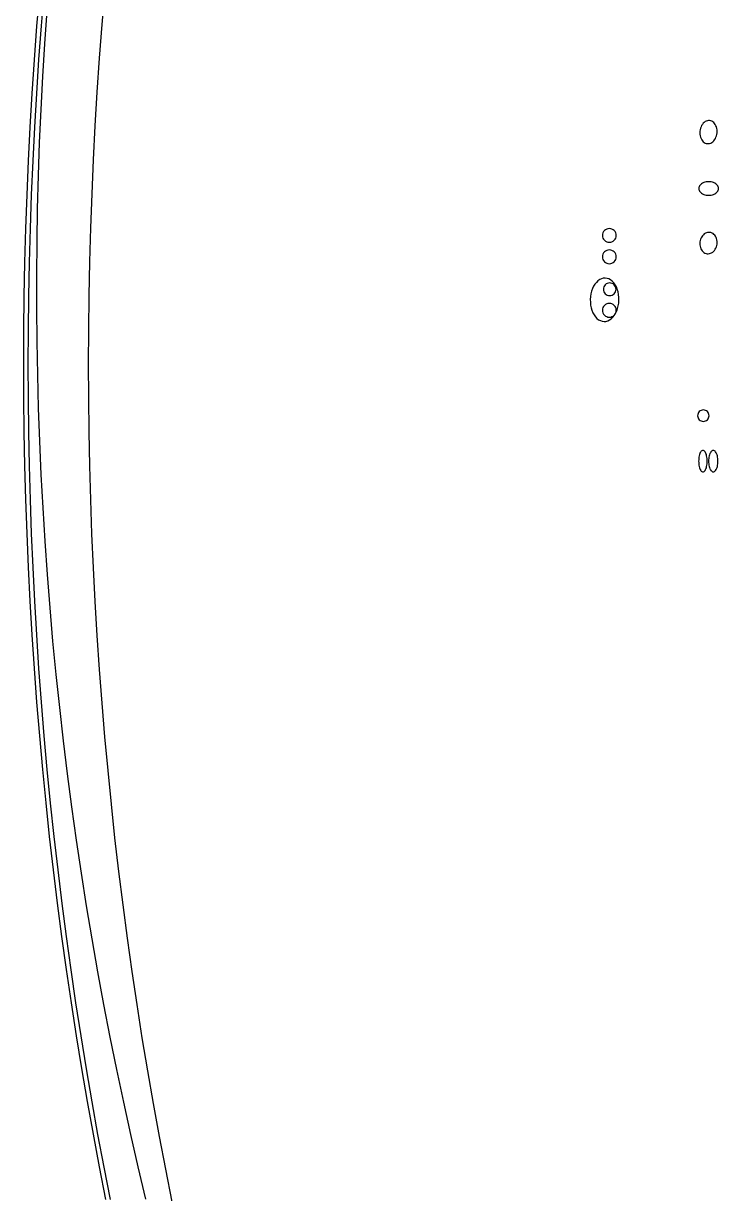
# Model space of a CAD drawing. Extents: x -1 to 217, y -22 to 302.
# Drawn here: x -1.3 to 37.2, y 93.7 to 158.5 of the extents above; entities that cross this region are included whole.
import ezdxf

# ---------------------------------------------------------------- set-up
doc = ezdxf.new("R2010")
doc.units = 0

msp = doc.modelspace()

# ---------------------------------------------------------------- linework, layer by layer
at = {"layer": 'CIRCLES'}
for p, q in [((30.762, 146.844), (30.755, 146.77)), ((30.755, 146.77), (30.762, 146.695)), ((30.784, 146.916), (30.762, 146.844)), ((30.762, 146.695), (30.784, 146.624)), ((30.819, 146.982), (30.784, 146.916)), ((30.784, 146.624), (30.819, 146.558)), ((30.866, 147.039), (30.819, 146.982)), ((30.924, 147.087), (30.866, 147.039)), ((30.99, 147.122), (30.924, 147.087)), ((31.062, 147.144), (30.99, 147.122)), ((31.136, 147.151), (31.062, 147.144)), ((31.211, 147.144), (31.136, 147.151)), ((31.282, 147.122), (31.211, 147.144)), ((31.348, 147.087), (31.282, 147.122)), ((31.406, 147.039), (31.348, 147.087)), ((31.453, 146.982), (31.406, 147.039)), ((31.489, 146.916), (31.453, 146.982)), ((31.453, 146.558), (31.489, 146.624)), ((31.51, 146.844), (31.489, 146.916)), ((31.489, 146.624), (31.51, 146.695)), ((31.518, 146.77), (31.51, 146.844)), ((31.51, 146.695), (31.518, 146.77)), ((30.819, 146.558), (30.866, 146.5)), ((30.866, 146.5), (30.924, 146.452)), ((30.924, 146.452), (30.99, 146.417)), ((30.99, 145.937), (30.924, 145.902)), ((30.99, 146.417), (31.062, 146.395)), ((31.062, 145.959), (30.99, 145.937)), ((31.062, 146.395), (31.136, 146.388)), ((31.136, 145.966), (31.062, 145.959)), ((31.136, 146.388), (31.211, 146.395)), ((31.211, 145.959), (31.136, 145.966)), ((31.211, 146.395), (31.282, 146.417)), ((31.282, 145.937), (31.211, 145.959)), ((31.282, 146.417), (31.348, 146.452)), ((31.348, 145.902), (31.282, 145.937)), ((31.348, 146.452), (31.406, 146.5)), ((31.406, 146.5), (31.453, 146.558)), ((30.762, 145.659), (30.755, 145.584)), ((30.755, 145.584), (30.762, 145.51)), ((30.784, 145.73), (30.762, 145.659)), ((30.762, 145.51), (30.784, 145.438)), ((30.819, 145.796), (30.784, 145.73)), ((30.784, 145.438), (30.819, 145.372)), ((30.866, 145.854), (30.819, 145.796)), ((30.819, 145.372), (30.866, 145.315)), ((30.924, 145.902), (30.866, 145.854)), ((30.866, 145.315), (30.924, 145.267)), ((30.924, 145.267), (30.99, 145.232)), ((31.282, 145.232), (31.348, 145.267)), ((31.406, 145.854), (31.348, 145.902)), ((31.348, 145.267), (31.406, 145.315)), ((31.453, 145.796), (31.406, 145.854)), ((31.406, 145.315), (31.453, 145.372)), ((31.489, 145.73), (31.453, 145.796)), ((31.453, 145.372), (31.489, 145.438)), ((31.51, 145.659), (31.489, 145.73)), ((31.489, 145.438), (31.51, 145.51)), ((31.518, 145.584), (31.51, 145.659)), ((31.51, 145.51), (31.518, 145.584)), ((30.99, 145.232), (31.062, 145.21)), ((31.062, 145.21), (31.136, 145.203)), ((31.136, 145.203), (31.211, 145.21)), ((31.211, 145.21), (31.282, 145.232)), ((30.864, 143.981), (30.832, 143.92)), ((30.908, 144.034), (30.864, 143.981)), ((30.962, 144.078), (30.908, 144.034)), ((31.023, 144.111), (30.962, 144.078)), ((31.089, 144.131), (31.023, 144.111)), ((31.157, 144.137), (31.089, 144.131)), ((31.226, 144.131), (31.157, 144.137)), ((31.292, 144.111), (31.226, 144.131)), ((31.353, 144.078), (31.292, 144.111)), ((31.406, 144.034), (31.353, 144.078)), ((31.45, 143.981), (31.406, 144.034)), ((31.483, 143.92), (31.45, 143.981)), ((30.812, 143.854), (30.805, 143.785)), ((30.805, 143.785), (30.812, 143.716)), ((30.832, 143.92), (30.812, 143.854)), ((30.812, 143.716), (30.832, 143.65)), ((30.832, 143.65), (30.864, 143.589)), ((30.864, 143.589), (30.908, 143.536)), ((30.908, 143.536), (30.962, 143.492)), ((30.962, 143.492), (31.023, 143.46)), ((31.023, 143.46), (31.089, 143.44)), ((31.089, 143.44), (31.157, 143.433)), ((31.157, 143.433), (31.226, 143.44)), ((31.226, 143.44), (31.292, 143.46)), ((31.292, 143.46), (31.353, 143.492)), ((31.353, 143.492), (31.406, 143.536)), ((31.406, 143.536), (31.45, 143.589)), ((31.45, 143.589), (31.483, 143.65)), ((31.503, 143.854), (31.483, 143.92)), ((31.483, 143.65), (31.503, 143.716)), ((31.51, 143.785), (31.503, 143.854)), ((31.503, 143.716), (31.51, 143.785)), ((30.762, 142.695), (30.755, 142.621)), ((30.784, 142.767), (30.762, 142.695)), ((30.819, 142.833), (30.784, 142.767)), ((30.866, 142.891), (30.819, 142.833)), ((30.924, 142.938), (30.866, 142.891)), ((30.99, 142.974), (30.924, 142.938)), ((31.062, 142.995), (30.99, 142.974)), ((31.136, 143.003), (31.062, 142.995)), ((31.211, 142.995), (31.136, 143.003)), ((31.282, 142.974), (31.211, 142.995)), ((31.348, 142.938), (31.282, 142.974)), ((31.406, 142.891), (31.348, 142.938)), ((31.453, 142.833), (31.406, 142.891)), ((31.489, 142.767), (31.453, 142.833)), ((31.51, 142.695), (31.489, 142.767)), ((31.518, 142.621), (31.51, 142.695)), ((30.755, 142.621), (30.762, 142.547)), ((30.762, 142.547), (30.784, 142.475)), ((30.784, 142.475), (30.819, 142.409)), ((30.819, 142.409), (30.866, 142.351)), ((30.866, 142.351), (30.924, 142.304)), ((30.924, 142.304), (30.99, 142.268)), ((30.99, 142.268), (31.062, 142.247)), ((31.062, 142.247), (31.136, 142.239)), ((31.136, 142.239), (31.211, 142.247)), ((31.211, 142.247), (31.282, 142.268)), ((31.282, 142.268), (31.348, 142.304)), ((31.348, 142.304), (31.406, 142.351)), ((31.406, 142.351), (31.453, 142.409)), ((31.453, 142.409), (31.489, 142.475)), ((31.489, 142.475), (31.51, 142.547)), ((31.51, 142.547), (31.518, 142.621)), ((36.032, 136.841), (36.026, 136.779)), ((36.05, 136.901), (36.032, 136.841)), ((36.079, 136.955), (36.05, 136.901)), ((36.119, 137.004), (36.079, 136.955)), ((36.167, 137.043), (36.119, 137.004)), ((36.222, 137.072), (36.167, 137.043)), ((36.281, 137.09), (36.222, 137.072)), ((36.343, 137.097), (36.281, 137.09)), ((36.405, 137.09), (36.343, 137.097)), ((36.465, 137.072), (36.405, 137.09)), ((36.52, 137.043), (36.465, 137.072)), ((36.568, 137.004), (36.52, 137.043)), ((36.607, 136.955), (36.568, 137.004)), ((36.637, 136.901), (36.607, 136.955)), ((36.655, 136.841), (36.637, 136.901)), ((36.661, 136.779), (36.655, 136.841)), ((36.026, 136.779), (36.032, 136.717)), ((36.032, 136.717), (36.05, 136.657)), ((36.05, 136.657), (36.079, 136.603)), ((36.079, 136.603), (36.119, 136.554)), ((36.119, 136.554), (36.167, 136.515)), ((36.167, 136.515), (36.222, 136.486)), ((36.222, 136.486), (36.281, 136.468)), ((36.281, 136.468), (36.343, 136.461)), ((36.343, 136.461), (36.405, 136.468)), ((36.405, 136.468), (36.465, 136.486)), ((36.465, 136.486), (36.52, 136.515)), ((36.52, 136.515), (36.568, 136.554)), ((36.568, 136.554), (36.607, 136.603)), ((36.607, 136.603), (36.637, 136.657)), ((36.637, 136.657), (36.655, 136.717)), ((36.655, 136.717), (36.661, 136.779))]:
    msp.add_line(p, q, dxfattribs=at)
at = {"layer": 'ELLIPSES'}
for p, q in [((-0.437, 160.238), (-0.59, 158.374)), ((-0.186, 160.242), (-0.34, 158.378)), ((3.176, 160.332), (3.019, 158.462)), ((-0.032, 159.208), (-0.159, 157.39)), ((-0.59, 158.374), (-0.73, 156.508)), ((-0.34, 158.378), (-0.48, 156.511)), ((3.019, 158.462), (2.877, 156.589)), ((-0.159, 157.39), (-0.27, 155.569)), ((-0.73, 156.508), (-0.854, 154.639)), ((-0.48, 156.511), (-0.604, 154.642)), ((2.877, 156.589), (2.75, 154.713)), ((-0.27, 155.569), (-0.365, 153.743)), ((-0.854, 154.639), (-0.964, 152.768)), ((-0.604, 154.642), (-0.714, 152.77)), ((2.75, 154.713), (2.638, 152.836)), ((-0.365, 153.743), (-0.444, 151.915)), ((36.445, 153.074), (36.389, 153.033)), ((36.504, 153.106), (36.445, 153.074)), ((36.566, 153.128), (36.504, 153.106)), ((36.628, 153.138), (36.566, 153.128)), ((36.69, 153.138), (36.628, 153.138)), ((36.752, 153.127), (36.69, 153.138)), ((36.811, 153.104), (36.752, 153.127)), ((36.867, 153.072), (36.811, 153.104)), ((36.919, 153.03), (36.867, 153.072)), ((-0.964, 152.768), (-1.059, 150.896)), ((-0.714, 152.77), (-0.81, 150.897)), ((2.638, 152.836), (2.541, 150.956)), ((36.156, 152.542), (36.152, 152.458)), ((36.152, 152.458), (36.157, 152.374)), ((36.168, 152.625), (36.156, 152.542)), ((36.188, 152.706), (36.168, 152.625)), ((36.215, 152.784), (36.188, 152.706)), ((36.25, 152.856), (36.215, 152.784)), ((36.291, 152.923), (36.25, 152.856)), ((36.338, 152.982), (36.291, 152.923)), ((36.389, 153.033), (36.338, 152.982)), ((36.966, 152.978), (36.919, 153.03)), ((37.008, 152.919), (36.966, 152.978)), ((37.042, 152.852), (37.008, 152.919)), ((37.07, 152.779), (37.042, 152.852)), ((37.091, 152.701), (37.07, 152.779)), ((37.103, 152.62), (37.091, 152.701)), ((37.092, 152.369), (37.104, 152.452)), ((37.107, 152.536), (37.103, 152.62)), ((37.104, 152.452), (37.107, 152.536)), ((-0.444, 151.915), (-0.507, 150.083)), ((36.157, 152.374), (36.169, 152.293)), ((36.169, 152.293), (36.189, 152.215)), ((36.189, 152.215), (36.217, 152.142)), ((36.217, 152.142), (36.252, 152.076)), ((36.252, 152.076), (36.293, 152.016)), ((36.293, 152.016), (36.341, 151.964)), ((36.341, 151.964), (36.393, 151.922)), ((36.393, 151.922), (36.449, 151.89)), ((36.449, 151.89), (36.508, 151.868)), ((36.508, 151.868), (36.569, 151.856)), ((36.569, 151.856), (36.632, 151.856)), ((36.632, 151.856), (36.694, 151.867)), ((36.694, 151.867), (36.755, 151.888)), ((36.755, 151.888), (36.814, 151.92)), ((36.814, 151.92), (36.87, 151.961)), ((36.87, 151.961), (36.922, 152.012)), ((36.922, 152.012), (36.969, 152.072)), ((36.969, 152.072), (37.01, 152.138)), ((37.01, 152.138), (37.044, 152.211)), ((37.044, 152.211), (37.072, 152.288)), ((37.072, 152.288), (37.092, 152.369)), ((-1.059, 150.896), (-1.14, 149.022)), ((-0.81, 150.897), (-0.891, 149.023)), ((2.541, 150.956), (2.458, 149.075)), ((-0.507, 150.083), (-0.553, 148.249)), ((36.095, 149.419), (36.09, 149.37)), ((36.09, 149.37), (36.095, 149.321)), ((36.109, 149.467), (36.095, 149.419)), ((36.095, 149.321), (36.109, 149.272)), ((36.132, 149.514), (36.109, 149.467)), ((36.109, 149.272), (36.132, 149.226)), ((36.164, 149.558), (36.132, 149.514)), ((36.132, 149.226), (36.164, 149.181)), ((36.203, 149.599), (36.164, 149.558)), ((36.164, 149.181), (36.203, 149.141)), ((36.251, 149.636), (36.203, 149.599)), ((36.305, 149.669), (36.251, 149.636)), ((36.365, 149.696), (36.305, 149.669)), ((36.429, 149.718), (36.365, 149.696)), ((36.497, 149.734), (36.429, 149.718)), ((36.568, 149.743), (36.497, 149.734)), ((36.639, 149.746), (36.568, 149.743)), ((36.711, 149.743), (36.639, 149.746)), ((36.782, 149.734), (36.711, 149.743)), ((36.85, 149.718), (36.782, 149.734)), ((36.914, 149.696), (36.85, 149.718)), ((36.974, 149.669), (36.914, 149.696)), ((37.028, 149.636), (36.974, 149.669)), ((37.076, 149.599), (37.028, 149.636)), ((37.115, 149.558), (37.076, 149.599)), ((37.076, 149.141), (37.115, 149.181)), ((37.147, 149.514), (37.115, 149.558)), ((37.115, 149.181), (37.147, 149.226)), ((37.17, 149.467), (37.147, 149.514)), ((37.147, 149.226), (37.17, 149.272)), ((37.184, 149.419), (37.17, 149.467)), ((37.17, 149.272), (37.184, 149.321)), ((37.189, 149.37), (37.184, 149.419)), ((37.184, 149.321), (37.189, 149.37)), ((-1.14, 149.022), (-1.206, 147.147)), ((-0.891, 149.023), (-0.957, 147.147)), ((2.458, 149.075), (2.391, 147.193)), ((36.203, 149.141), (36.251, 149.103)), ((36.251, 149.103), (36.305, 149.071)), ((36.305, 149.071), (36.365, 149.044)), ((36.365, 149.044), (36.429, 149.022)), ((36.429, 149.022), (36.497, 149.006)), ((36.497, 149.006), (36.568, 148.996)), ((36.568, 148.996), (36.639, 148.993)), ((36.639, 148.993), (36.711, 148.996)), ((36.711, 148.996), (36.782, 149.006)), ((36.782, 149.006), (36.85, 149.022)), ((36.85, 149.022), (36.914, 149.044)), ((36.914, 149.044), (36.974, 149.071)), ((36.974, 149.071), (37.028, 149.103)), ((37.028, 149.103), (37.076, 149.141)), ((-0.553, 148.249), (-0.584, 146.413)), ((-1.206, 147.147), (-1.257, 145.271)), ((-0.957, 147.147), (-1.008, 145.27)), ((2.391, 147.193), (2.339, 145.309)), ((36.219, 146.627), (36.19, 146.556)), ((36.255, 146.693), (36.219, 146.627)), ((36.298, 146.753), (36.255, 146.693)), ((36.346, 146.806), (36.298, 146.753)), ((36.399, 146.851), (36.346, 146.806)), ((36.457, 146.887), (36.399, 146.851)), ((36.517, 146.914), (36.457, 146.887)), ((36.579, 146.932), (36.517, 146.914)), ((36.642, 146.939), (36.579, 146.932)), ((36.705, 146.937), (36.642, 146.939)), ((36.766, 146.924), (36.705, 146.937)), ((36.825, 146.901), (36.766, 146.924)), ((36.881, 146.869), (36.825, 146.901)), ((36.933, 146.828), (36.881, 146.869)), ((36.979, 146.778), (36.933, 146.828)), ((37.02, 146.721), (36.979, 146.778)), ((37.054, 146.658), (37.02, 146.721)), ((37.08, 146.59), (37.054, 146.658)), ((37.099, 146.517), (37.08, 146.59)), ((-0.584, 146.413), (-0.599, 144.574)), ((36.154, 146.406), (36.149, 146.328)), ((36.149, 146.328), (36.152, 146.251)), ((36.152, 146.251), (36.162, 146.175)), ((36.168, 146.482), (36.154, 146.406)), ((36.162, 146.175), (36.181, 146.103)), ((36.19, 146.556), (36.168, 146.482)), ((36.181, 146.103), (36.208, 146.034)), ((36.208, 146.034), (36.242, 145.971)), ((36.242, 145.971), (36.282, 145.914)), ((36.282, 145.914), (36.329, 145.865)), ((36.916, 145.887), (36.964, 145.939)), ((36.964, 145.939), (37.007, 145.999)), ((37.007, 145.999), (37.043, 146.065)), ((37.043, 146.065), (37.072, 146.136)), ((37.072, 146.136), (37.094, 146.21)), ((37.094, 146.21), (37.107, 146.287)), ((37.11, 146.441), (37.099, 146.517)), ((37.107, 146.287), (37.113, 146.364)), ((37.113, 146.364), (37.11, 146.441)), ((-1.257, 145.271), (-1.294, 143.394)), ((-1.008, 145.27), (-1.045, 143.393)), ((2.339, 145.309), (2.301, 143.425)), ((36.329, 145.865), (36.38, 145.824)), ((36.38, 145.824), (36.436, 145.791)), ((36.436, 145.791), (36.495, 145.769)), ((36.495, 145.769), (36.557, 145.756)), ((36.557, 145.756), (36.62, 145.753)), ((36.62, 145.753), (36.683, 145.76)), ((36.683, 145.76), (36.745, 145.778)), ((36.745, 145.778), (36.805, 145.805)), ((36.805, 145.805), (36.862, 145.841)), ((36.862, 145.841), (36.916, 145.887)), ((-0.599, 144.574), (-0.598, 142.734)), ((30.338, 144.067), (30.266, 143.95)), ((30.419, 144.168), (30.338, 144.067)), ((30.507, 144.253), (30.419, 144.168)), ((30.602, 144.32), (30.507, 144.253)), ((30.702, 144.368), (30.602, 144.32)), ((30.804, 144.396), (30.702, 144.368)), ((30.908, 144.403), (30.804, 144.396)), ((31.012, 144.39), (30.908, 144.403)), ((31.113, 144.356), (31.012, 144.39)), ((31.209, 144.303), (31.113, 144.356)), ((31.301, 144.231), (31.209, 144.303)), ((31.384, 144.142), (31.301, 144.231)), ((31.46, 144.036), (31.384, 144.142)), ((31.525, 143.916), (31.46, 144.036)), ((-1.294, 143.394), (-1.316, 141.516)), ((-1.045, 143.393), (-1.067, 141.515)), ((2.301, 143.425), (2.279, 141.54)), ((30.093, 143.38), (30.082, 143.223)), ((30.118, 143.534), (30.093, 143.38)), ((30.155, 143.681), (30.118, 143.534)), ((30.205, 143.821), (30.155, 143.681)), ((30.266, 143.95), (30.205, 143.821)), ((31.579, 143.784), (31.525, 143.916)), ((31.621, 143.641), (31.579, 143.784)), ((31.65, 143.492), (31.621, 143.641)), ((31.666, 143.337), (31.65, 143.492)), ((31.669, 143.18), (31.666, 143.337)), ((-0.598, 142.734), (-0.58, 140.891)), ((30.082, 143.223), (30.085, 143.066)), ((30.085, 143.066), (30.101, 142.912)), ((30.101, 142.912), (30.13, 142.762)), ((30.13, 142.762), (30.172, 142.62)), ((31.546, 142.582), (31.596, 142.722)), ((31.596, 142.722), (31.633, 142.87)), ((31.633, 142.87), (31.658, 143.023)), ((31.658, 143.023), (31.669, 143.18)), ((30.172, 142.62), (30.226, 142.488)), ((30.226, 142.488), (30.291, 142.368)), ((30.291, 142.368), (30.367, 142.262)), ((30.367, 142.262), (30.45, 142.172)), ((30.45, 142.172), (30.542, 142.1)), ((30.542, 142.1), (30.638, 142.047)), ((30.638, 142.047), (30.739, 142.014)), ((30.946, 142.008), (31.049, 142.036)), ((31.049, 142.036), (31.149, 142.084)), ((31.149, 142.084), (31.244, 142.151)), ((31.244, 142.151), (31.332, 142.235)), ((31.332, 142.235), (31.413, 142.337)), ((31.413, 142.337), (31.485, 142.453)), ((31.485, 142.453), (31.546, 142.582)), ((-1.316, 141.516), (-1.323, 139.638)), ((-1.067, 141.515), (-1.074, 139.636)), ((2.279, 141.54), (2.271, 139.655)), ((30.739, 142.014), (30.843, 142)), ((30.843, 142), (30.946, 142.008)), ((-0.58, 140.891), (-0.547, 139.048)), ((-1.323, 139.638), (-1.316, 137.761)), ((-1.074, 139.636), (-1.067, 137.758)), ((2.271, 139.655), (2.278, 137.77)), ((-0.547, 139.048), (-0.497, 137.204)), ((-1.316, 137.761), (-1.294, 135.883)), ((-1.067, 137.758), (-1.045, 135.88)), ((2.278, 137.77), (2.301, 135.885)), ((-0.497, 137.204), (-0.432, 135.359)), ((-1.294, 135.883), (-1.257, 134.006)), ((-1.045, 135.88), (-1.008, 134.002)), ((2.301, 135.885), (2.338, 134.001)), ((-0.432, 135.359), (-0.35, 133.513)), ((36.086, 134.338), (36.084, 134.26)), ((36.084, 134.26), (36.086, 134.183)), ((36.092, 134.414), (36.086, 134.338)), ((36.102, 134.487), (36.092, 134.414)), ((36.116, 134.557), (36.102, 134.487)), ((36.133, 134.622), (36.116, 134.557)), ((36.154, 134.68), (36.133, 134.622)), ((36.177, 134.731), (36.154, 134.68)), ((36.203, 134.775), (36.177, 134.731)), ((36.231, 134.809), (36.203, 134.775)), ((36.26, 134.834), (36.231, 134.809)), ((36.291, 134.849), (36.26, 134.834)), ((36.322, 134.854), (36.291, 134.849)), ((36.353, 134.849), (36.322, 134.854)), ((36.384, 134.834), (36.353, 134.849)), ((36.413, 134.809), (36.384, 134.834)), ((36.441, 134.775), (36.413, 134.809)), ((36.467, 134.731), (36.441, 134.775)), ((36.49, 134.68), (36.467, 134.731)), ((36.511, 134.622), (36.49, 134.68)), ((36.528, 134.557), (36.511, 134.622)), ((36.542, 134.487), (36.528, 134.557)), ((36.552, 134.414), (36.542, 134.487)), ((36.558, 134.338), (36.552, 134.414)), ((36.56, 134.26), (36.558, 134.338)), ((36.558, 134.183), (36.56, 134.26)), ((36.633, 134.337), (36.631, 134.26)), ((36.631, 134.26), (36.633, 134.183)), ((36.64, 134.413), (36.633, 134.337)), ((36.651, 134.486), (36.64, 134.413)), ((36.666, 134.555), (36.651, 134.486)), ((36.685, 134.619), (36.666, 134.555)), ((36.708, 134.677), (36.685, 134.619)), ((36.734, 134.728), (36.708, 134.677)), ((36.762, 134.771), (36.734, 134.728)), ((36.793, 134.805), (36.762, 134.771)), ((36.825, 134.83), (36.793, 134.805)), ((36.859, 134.845), (36.825, 134.83)), ((36.894, 134.85), (36.859, 134.845)), ((36.928, 134.845), (36.894, 134.85)), ((36.962, 134.83), (36.928, 134.845)), ((36.994, 134.805), (36.962, 134.83)), ((37.025, 134.771), (36.994, 134.805)), ((37.053, 134.728), (37.025, 134.771)), ((37.079, 134.677), (37.053, 134.728)), ((37.102, 134.619), (37.079, 134.677)), ((37.121, 134.555), (37.102, 134.619)), ((37.136, 134.486), (37.121, 134.555)), ((37.147, 134.413), (37.136, 134.486)), ((37.154, 134.337), (37.147, 134.413)), ((37.156, 134.26), (37.154, 134.337)), ((37.154, 134.183), (37.156, 134.26)), ((-1.257, 134.006), (-1.206, 132.13)), ((-1.008, 134.002), (-0.957, 132.125)), ((2.338, 134.001), (2.39, 132.118)), ((36.086, 134.183), (36.092, 134.106)), ((36.092, 134.106), (36.102, 134.033)), ((36.102, 134.033), (36.116, 133.963)), ((36.116, 133.963), (36.133, 133.899)), ((36.133, 133.899), (36.154, 133.84)), ((36.154, 133.84), (36.177, 133.789)), ((36.177, 133.789), (36.203, 133.746)), ((36.203, 133.746), (36.231, 133.711)), ((36.231, 133.711), (36.26, 133.686)), ((36.26, 133.686), (36.291, 133.671)), ((36.291, 133.671), (36.322, 133.666)), ((36.322, 133.666), (36.353, 133.671)), ((36.353, 133.671), (36.384, 133.686)), ((36.384, 133.686), (36.413, 133.711)), ((36.413, 133.711), (36.441, 133.746)), ((36.441, 133.746), (36.467, 133.789)), ((36.467, 133.789), (36.49, 133.84)), ((36.49, 133.84), (36.511, 133.899)), ((36.511, 133.899), (36.528, 133.963)), ((36.528, 133.963), (36.542, 134.033)), ((36.542, 134.033), (36.552, 134.106)), ((36.552, 134.106), (36.558, 134.183)), ((36.633, 134.183), (36.64, 134.107)), ((36.64, 134.107), (36.651, 134.034)), ((36.651, 134.034), (36.666, 133.965)), ((36.666, 133.965), (36.685, 133.901)), ((36.685, 133.901), (36.708, 133.843)), ((36.708, 133.843), (36.734, 133.792)), ((36.734, 133.792), (36.762, 133.749)), ((36.762, 133.749), (36.793, 133.715)), ((36.793, 133.715), (36.825, 133.69)), ((36.825, 133.69), (36.859, 133.675)), ((36.859, 133.675), (36.894, 133.67)), ((36.894, 133.67), (36.928, 133.675)), ((36.928, 133.675), (36.962, 133.69)), ((36.962, 133.69), (36.994, 133.715)), ((36.994, 133.715), (37.025, 133.749)), ((37.025, 133.749), (37.053, 133.792)), ((37.053, 133.792), (37.079, 133.843)), ((37.079, 133.843), (37.102, 133.901)), ((37.102, 133.901), (37.121, 133.965)), ((37.121, 133.965), (37.136, 134.034)), ((37.136, 134.034), (37.147, 134.107)), ((37.147, 134.107), (37.154, 134.183)), ((-0.35, 133.513), (-0.253, 131.667)), ((-1.206, 132.13), (-1.14, 130.255)), ((-0.957, 132.125), (-0.891, 130.25)), ((-0.253, 131.667), (-0.139, 129.822)), ((2.39, 132.118), (2.457, 130.235)), ((-1.14, 130.255), (-1.059, 128.381)), ((-0.891, 130.25), (-0.81, 128.375)), ((-0.139, 129.822), (-0.01, 127.977)), ((2.457, 130.235), (2.54, 128.354)), ((-1.059, 128.381), (-0.964, 126.508)), ((-0.81, 128.375), (-0.714, 126.502)), ((-0.01, 127.977), (0.136, 126.132)), ((2.54, 128.354), (2.637, 126.475)), ((-0.964, 126.508), (-0.854, 124.637)), ((-0.714, 126.502), (-0.604, 124.631)), ((2.637, 126.475), (2.749, 124.597)), ((0.136, 126.132), (0.297, 124.289)), ((-0.854, 124.637), (-0.73, 122.769)), ((-0.604, 124.631), (-0.48, 122.761)), ((2.749, 124.597), (2.875, 122.722)), ((0.297, 124.289), (0.474, 122.446)), ((-0.73, 122.769), (-0.59, 120.902)), ((-0.48, 122.761), (-0.34, 120.895)), ((2.875, 122.722), (3.017, 120.848)), ((0.474, 122.446), (0.668, 120.606)), ((-0.59, 120.902), (-0.437, 119.038)), ((-0.34, 120.895), (-0.186, 119.03)), ((3.017, 120.848), (3.174, 118.978)), ((0.668, 120.606), (0.877, 118.767)), ((-0.437, 119.038), (-0.268, 117.177)), ((-0.186, 119.03), (-0.018, 117.168)), ((0.877, 118.767), (1.102, 116.93)), ((3.174, 118.978), (3.345, 117.111)), ((-0.268, 117.177), (-0.086, 115.319)), ((-0.018, 117.168), (0.165, 115.31)), ((1.102, 116.93), (1.342, 115.095)), ((3.345, 117.111), (3.531, 115.246)), ((-0.086, 115.319), (0.112, 113.464)), ((0.165, 115.31), (0.363, 113.455)), ((1.342, 115.095), (1.599, 113.264)), ((3.531, 115.246), (3.732, 113.385)), ((0.112, 113.464), (0.323, 111.613)), ((0.363, 113.455), (0.575, 111.603)), ((1.599, 113.264), (1.871, 111.435)), ((3.732, 113.385), (3.948, 111.528)), ((0.323, 111.613), (0.55, 109.765)), ((0.575, 111.603), (0.802, 109.755)), ((1.871, 111.435), (2.159, 109.609)), ((3.948, 111.528), (4.178, 109.675)), ((0.55, 109.765), (0.79, 107.922)), ((0.802, 109.755), (1.043, 107.911)), ((2.159, 109.609), (2.462, 107.787)), ((4.178, 109.675), (4.423, 107.826)), ((0.79, 107.922), (1.046, 106.083)), ((1.043, 107.911), (1.298, 106.071)), ((2.462, 107.787), (2.782, 105.968)), ((4.423, 107.826), (4.683, 105.982)), ((1.046, 106.083), (1.315, 104.248)), ((1.298, 106.071), (1.568, 104.236)), ((2.782, 105.968), (3.116, 104.154)), ((4.683, 105.982), (4.957, 104.142)), ((1.315, 104.248), (1.599, 102.418)), ((1.568, 104.236), (1.852, 102.405)), ((3.116, 104.154), (3.466, 102.344)), ((4.957, 104.142), (5.246, 102.308)), ((1.599, 102.418), (1.897, 100.593)), ((1.852, 102.405), (2.15, 100.58)), ((3.466, 102.344), (3.832, 100.538)), ((5.246, 102.308), (5.55, 100.478)), ((1.897, 100.593), (2.209, 98.773)), ((2.15, 100.58), (2.463, 98.76)), ((3.832, 100.538), (4.213, 98.738)), ((5.55, 100.478), (5.868, 98.655)), ((2.209, 98.773), (2.536, 96.959)), ((2.463, 98.76), (2.79, 96.945)), ((4.213, 98.738), (4.609, 96.942)), ((5.868, 98.655), (6.2, 96.837)), ((2.536, 96.959), (2.876, 95.15)), ((2.79, 96.945), (3.131, 95.136)), ((4.609, 96.942), (5.021, 95.152)), ((6.2, 96.837), (6.547, 95.025)), ((2.876, 95.15), (3.231, 93.348)), ((3.131, 95.136), (3.486, 93.334)), ((5.021, 95.152), (5.447, 93.368)), ((6.547, 95.025), (6.908, 93.219))]:
    msp.add_line(p, q, dxfattribs=at)

doc.saveas('drawing.dxf')
